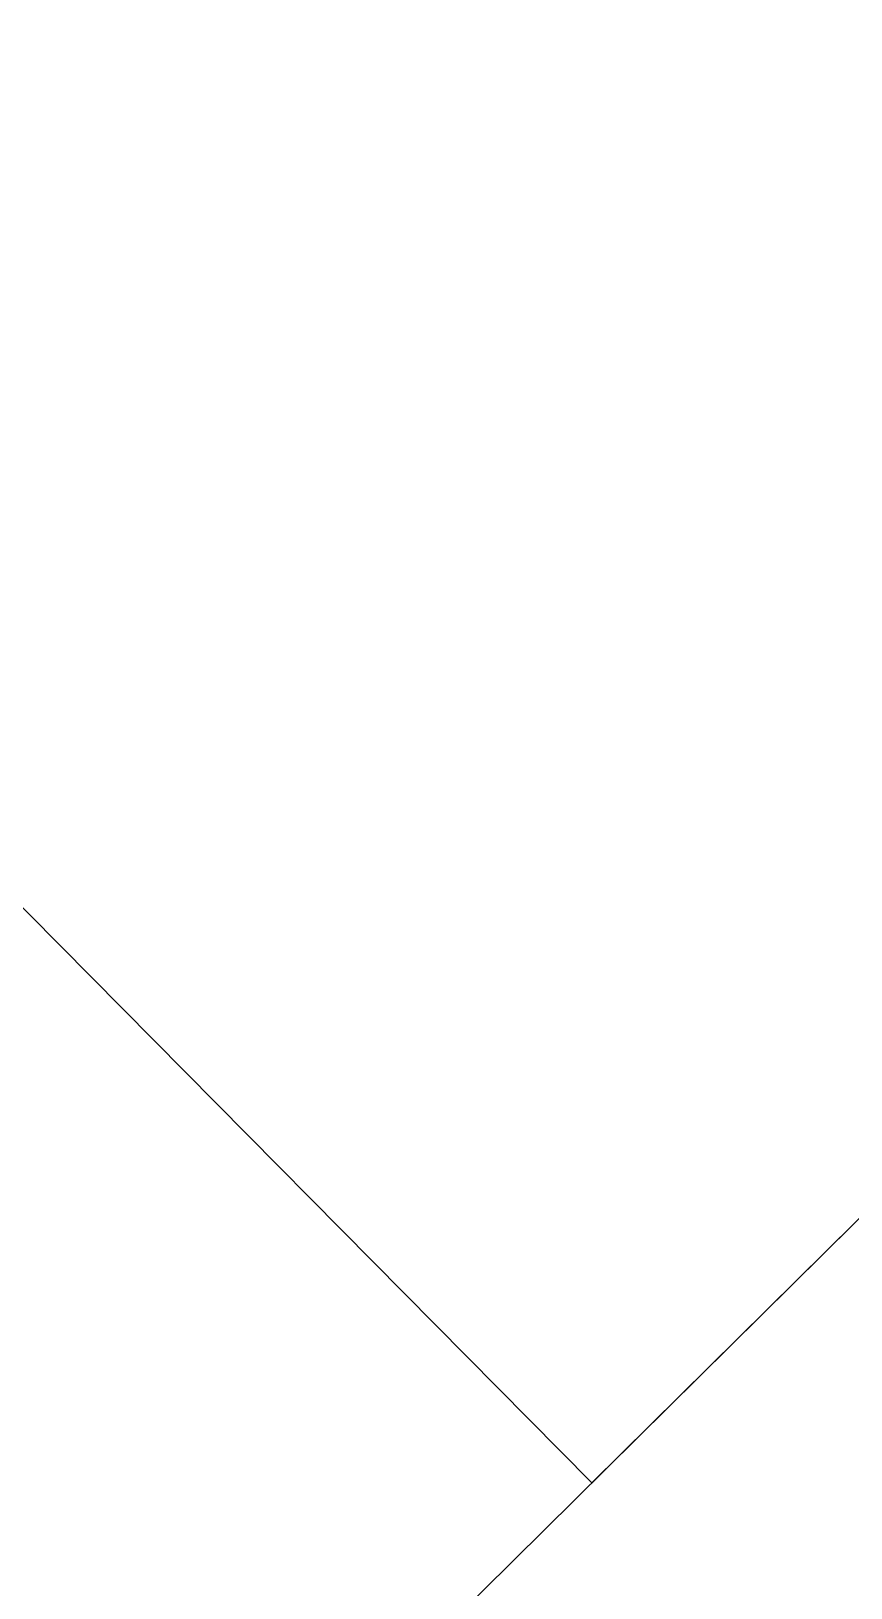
# Model space of a CAD drawing. Header units: inches. Extents: x 14 to 610, y 9 to 600.
# Drawn here: x 174.72 to 186.18, y 497.28 to 519.03 of the extents above; entities that cross this region are included whole.
import ezdxf
from ezdxf.enums import TextEntityAlignment as Align

# ---------------------------------------------------------------- set-up
doc = ezdxf.new("R2010")
doc.units = ezdxf.units.IN
doc.header["$MEASUREMENT"] = 0
doc.layers.add('A-FURN', color=7, linetype='Continuous')
doc.layers.add('WALLS', color=30, linetype='Continuous')
doc.styles.get("Standard").update_dxf_attribs({"font": 'arial.ttf'})

# ---------------------------------------------------------------- blocks, each defined once
blk = doc.blocks.new('P_5CLDS7230HW')
at = {"layer": 'A-FURN', "color": 5}
blk.add_line((0, -29.546), (71.654, -29.546), dxfattribs=at)
blk.add_attdef('CAPTG', text='', height=2.5, dxfattribs=at).set_placement((-7342.095, 217.775, -0.512), align=Align.CENTER)
at = {"layer": 'A-FURN', "color": 5, "flags": 1}
for tag in ['CAPPN', 'CAPPD', 'CAPMG', 'CAPMC', 'CAPGC', 'CAPALIAS1', 'CAPALIAS2', 'CAPALIAS3', 'CAPBLDG', 'CAPFLOOR', 'CAPDEPT', 'CAPPERSON', 'CAPPL', 'CAPQT', 'CAPDH']:
    blk.add_attdef(tag, (0, 0), '', height=0.001, dxfattribs=at)
blk = doc.blocks.new('P_5CLRS48HW')
at = {"layer": 'A-FURN', "color": 5}
for p, q in [((0, 0), (0, -23.622)), ((0, -23.622), (47.253, -23.622))]:
    blk.add_line(p, q, dxfattribs=at)
at = {"layer": 'A-FURN', "color": 5, "flags": 1}
for tag in ['CAPPN', 'CAPPD', 'CAPMG', 'CAPMC', 'CAPGC', 'CAPALIAS1', 'CAPALIAS2', 'CAPALIAS3', 'CAPBLDG', 'CAPFLOOR', 'CAPDEPT', 'CAPPERSON', 'CAPPL', 'CAPQT', 'CAPDH']:
    blk.add_attdef(tag, (0, 0), '', height=0.001, dxfattribs=at)
at = {"layer": 'A-FURN', "color": 5}
blk.add_attdef('CAPTG', text='', height=3, dxfattribs=at).set_placement((23.626, -20.622), align=Align.CENTER)

msp = doc.modelspace()

# ---------------------------------------------------------------- linework, layer by layer
at = {"layer": 'WALLS', "transparency": 33554559}
for points in [[(172.74756, 549.37423), (165.68766, 549.37423), (283.51926, 437.35299)], [(165.68766, 549.37423), (283.51926, 437.35299), (276.52184, 437.35299)]]:
    msp.add_solid(points, dxfattribs=at)

# ---------------------------------------------------------------- block references
at = {"layer": 'A-FURN', "xscale": -1, "rotation": 314.6948109012551}
msp.add_blockref('P_5CLRS48HW', (199.34852, 515.35743), dxfattribs=at)
at = {"layer": 'A-FURN', "rotation": 224.6948109012549}
msp.add_blockref('P_5CLDS7230HW', (220.12929, 494.35409), dxfattribs=at)

doc.saveas('drawing.dxf')
